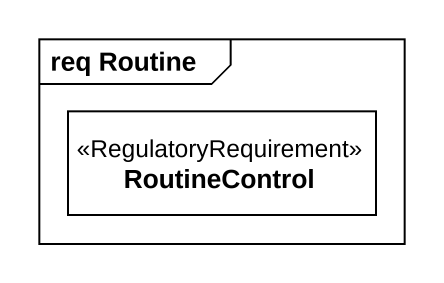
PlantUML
@startuml
mainframe req Routine
hide circle
hide empty members
class RoutineControl <<RegulatoryRequirement>>
@enduml
